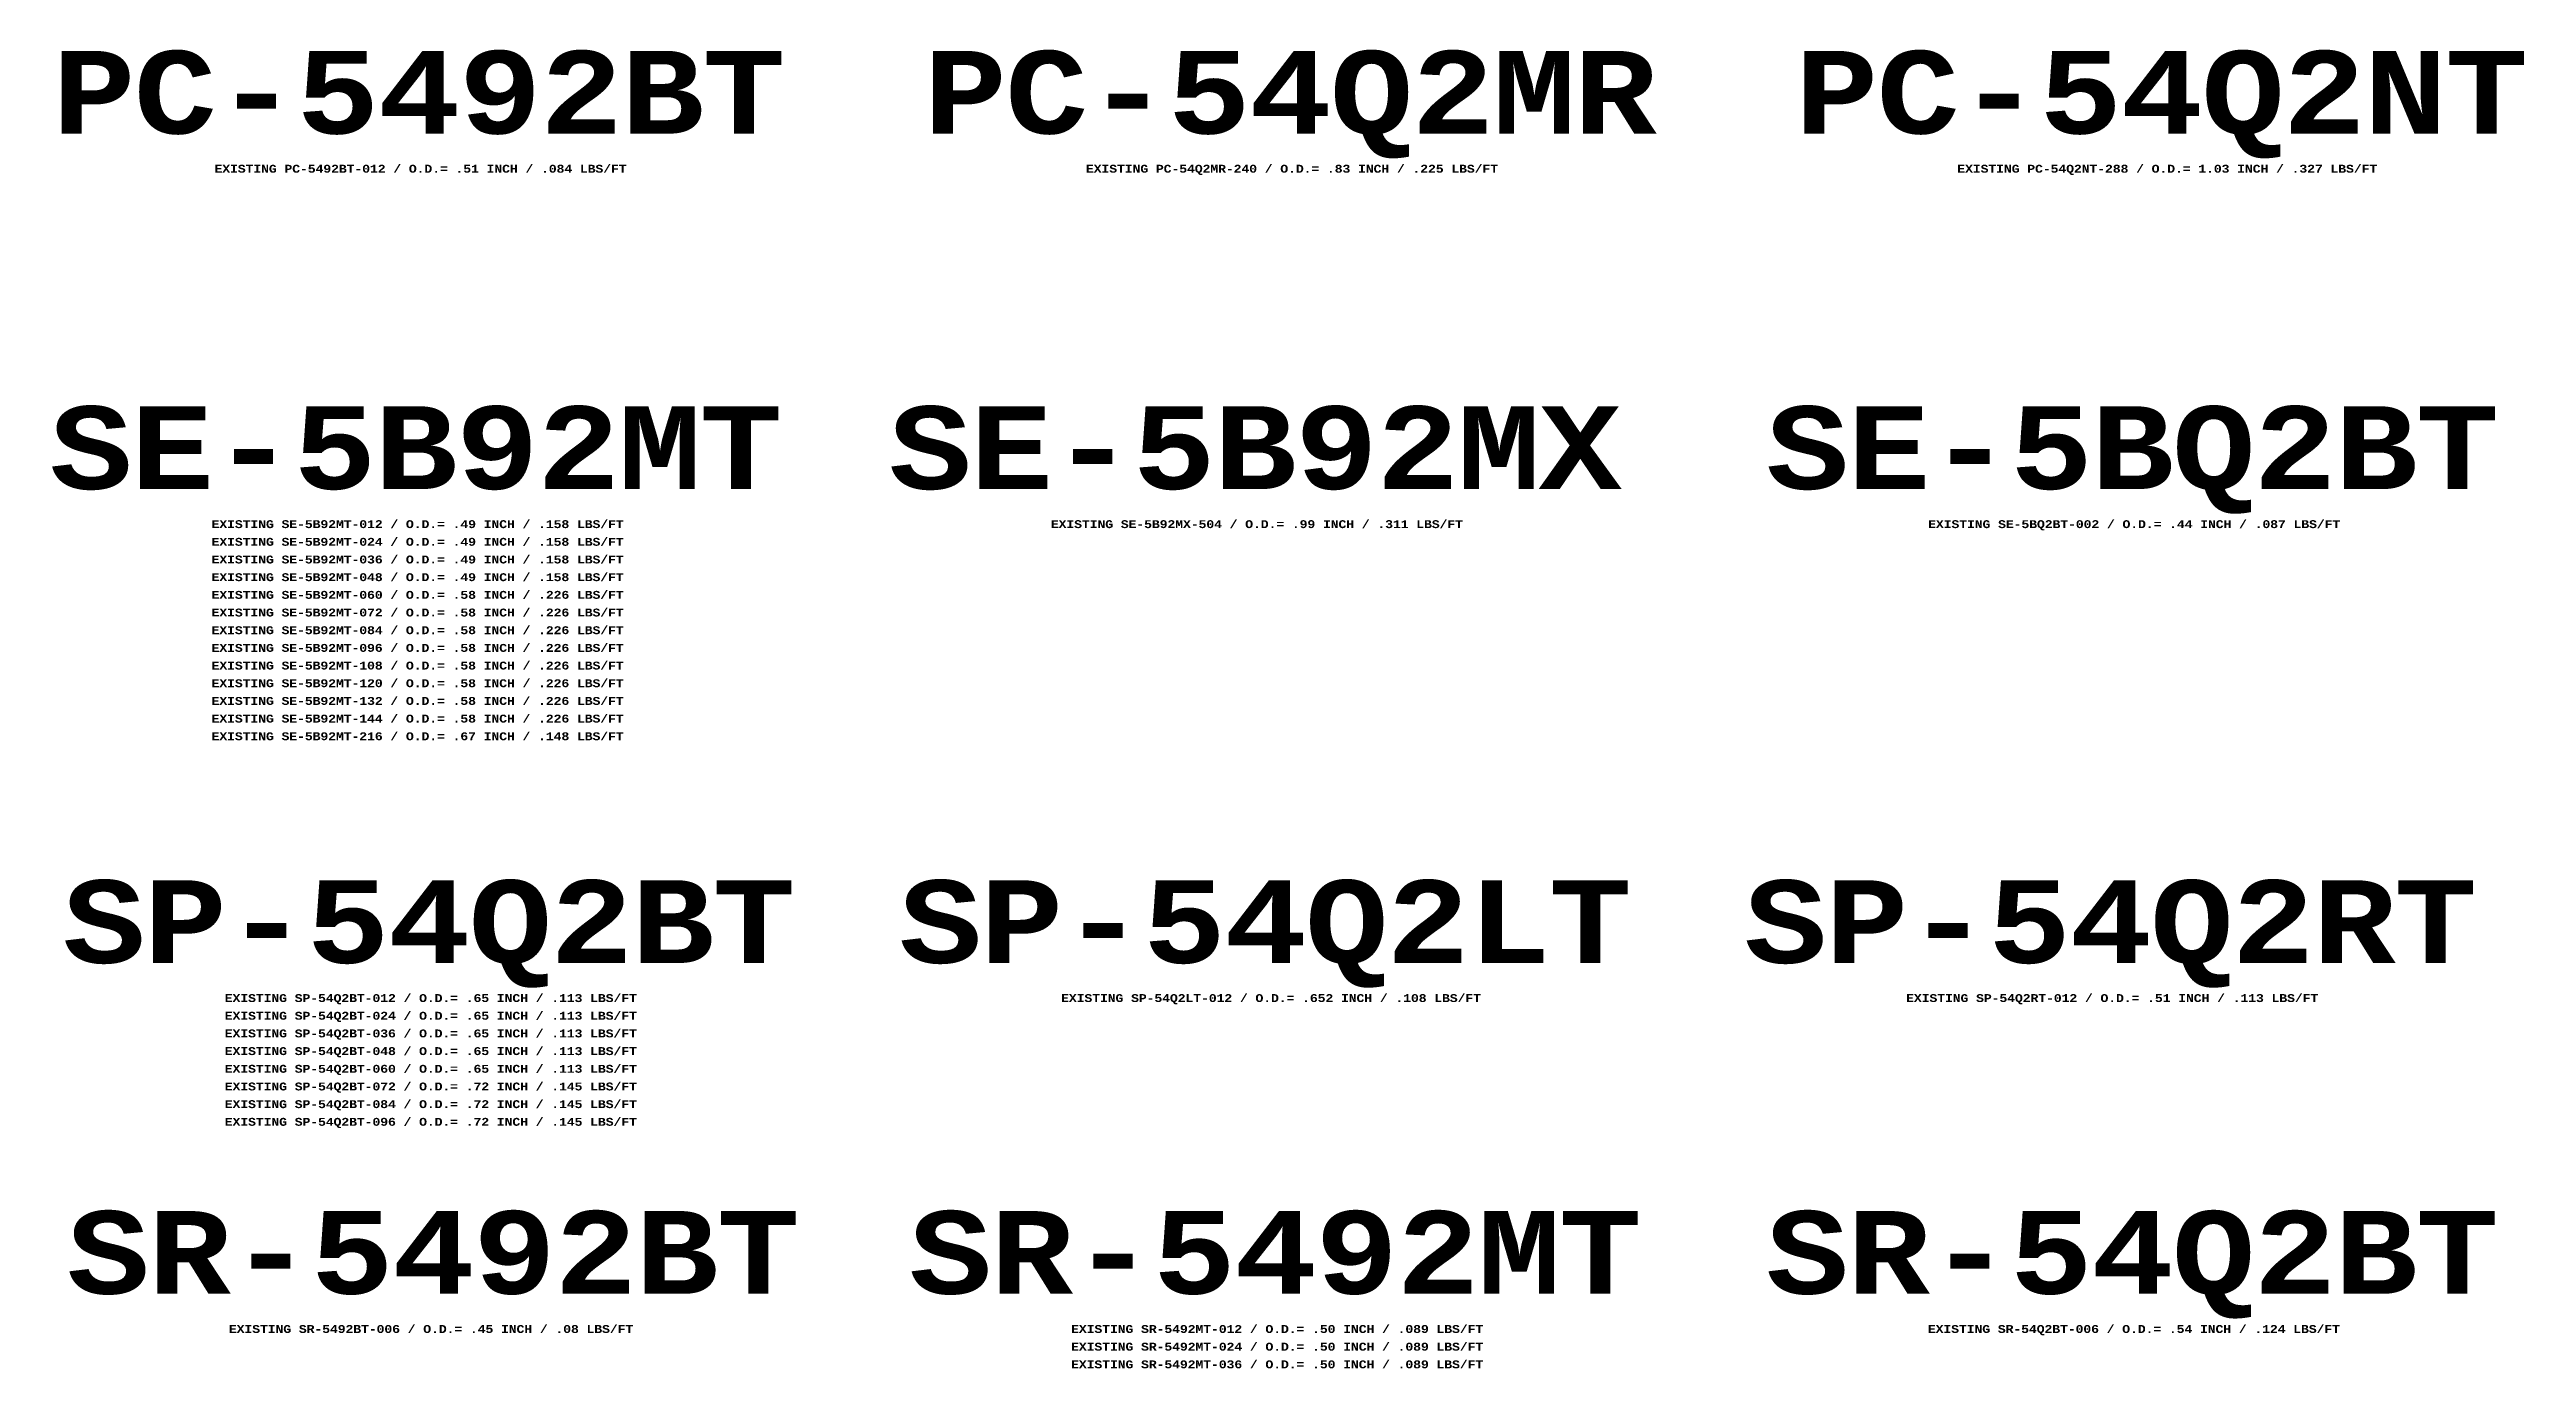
# Model space of a CAD drawing. Header units: feet. Extents: x -16154 to 3860, y -1534289809 to -1534279773.
# Drawn here: x -4242 to -1440, y -1534284793 to -1534283301 of the extents above; entities that cross this region are included whole.
import ezdxf

# ---------------------------------------------------------------- set-up
doc = ezdxf.new("R2010")
doc.units = ezdxf.units.FT
doc.header["$MEASUREMENT"] = 0
doc.layers.add('Level 6', color=7, linetype='Continuous', lineweight=0)
doc.styles.add('TelcoFixed', font='font000.shx', dxfattribs={"height": 9})

msp = doc.modelspace()

# ---------------------------------------------------------------- texts
at = {"layer": 'Level 6', "color": 150, "linetype": 'Continuous', "lineweight": 0, "attachment_point": 1, "line_spacing_factor": 0.9, "style": 'TelcoFixed', "bg_fill": 3, "box_fill_scale": 1, "bg_fill_color": 178, "bg_fill_transparency": 0}
for s, insert, char_height in [('\\fCourier New|b1|i0|c00|p54;\\T0.979;PC-5492BT', (-4238.3, -1534283302.3), 93.67), ('\\fCourier New|b1|i0|c00|p54;\\T0.979;PC-54Q2MR', (-3252.6, -1534283302.3), 93.67), ('\\fCourier New|b1|i0|c00|p54;\\T0.979;PC-54Q2NT', (-2266.8, -1534283302.3), 93.67), ('\\fCourier New|b1|i0|c00|p54;\\T0.979;EXISTING PC-5492BT-012 / O.D.= .51 INCH / .084 LBS/FT', (-4055.1, -1534283431.2), 8.964), ('\\fCourier New|b1|i0|c00|p54;\\T0.979;SE-5B92MT', (-4241.6, -1534283704.4), 93.67), ('\\fCourier New|b1|i0|c00|p54;\\T0.979;SE-5B92MX', (-3292.3, -1534283704.4), 93.67), ('\\fCourier New|b1|i0|c00|p54;\\T0.979;SE-5BQ2BT', (-2299.9, -1534283704.4), 93.67), ('\\fCourier New|b1|i0|c00|p54;\\T0.979;EXISTING SE-5B92MT-012 / O.D.= .49 INCH / .158 LBS/FT', (-4058.4, -1534283833.3), 8.964), ('\\fCourier New|b1|i0|c00|p54;\\T0.979;EXISTING SE-5B92MX-504 / O.D.= .99 INCH / .311 LBS/FT', (-3109, -1534283833.3), 8.964), ('\\fCourier New|b1|i0|c00|p54;\\T0.979;SP-54Q2BT', (-4226.8, -1534284240.6), 93.67), ('\\fCourier New|b1|i0|c00|p54;\\T0.979;SP-54Q2LT', (-3280.7, -1534284240.6), 93.67), ('\\fCourier New|b1|i0|c00|p54;\\T0.979;SP-54Q2RT', (-2324.7, -1534284240.6), 93.67), ('\\fCourier New|b1|i0|c00|p54;\\T0.979;SR-5492BT', (-4222.1, -1534284614.9), 93.67), ('\\fCourier New|b1|i0|c00|p54;\\T0.979;SR-5492MT', (-3269.4, -1534284614.9), 93.67), ('\\fCourier New|b1|i0|c00|p54;\\T0.979;SR-54Q2BT', (-2300.1, -1534284614.9), 93.67), ('\\fCourier New|b1|i0|c00|p54;\\T0.979;EXISTING SR-5492BT-006 / O.D.= .45 INCH / .08 LBS/FT', (-4038.8, -1534284743.9), 8.964), ('\\fCourier New|b1|i0|c00|p54;\\T0.979;EXISTING SR-5492MT-012 / O.D.= .50 INCH / .089 LBS/FT', (-3086.1, -1534284743.9), 8.964)]:
    msp.add_mtext(s, dxfattribs=dict(at, insert=insert, char_height=char_height))

# ---------------------------------------------------------------- next in the draw order: texts
at = {"layer": 'Level 6', "color": 150, "linetype": 'Continuous', "lineweight": 0, "char_height": 8.964, "attachment_point": 1, "line_spacing_factor": 0.9, "style": 'TelcoFixed', "bg_fill": 3, "box_fill_scale": 1, "bg_fill_color": 178, "bg_fill_transparency": 0}
for s, insert in [('\\fCourier New|b1|i0|c00|p54;\\T0.979;EXISTING PC-54Q2MR-240 / O.D.= .83 INCH / .225 LBS/FT', (-3069.3, -1534283431.2)), ('\\fCourier New|b1|i0|c00|p54;\\T0.979;EXISTING PC-54Q2NT-288 / O.D.= 1.03 INCH / .327 LBS/FT', (-2083.6, -1534283431.2)), ('\\fCourier New|b1|i0|c00|p54;\\T0.979;EXISTING SE-5BQ2BT-002 / O.D.= .44 INCH / .087 LBS/FT', (-2116.6, -1534283833.3)), ('\\fCourier New|b1|i0|c00|p54;\\T0.979;EXISTING SE-5B92MT-024 / O.D.= .49 INCH / .158 LBS/FT', (-4058.4, -1534283853.3)), ('\\fCourier New|b1|i0|c00|p54;\\T0.979;EXISTING SP-54Q2BT-012 / O.D.= .65 INCH / .113 LBS/FT', (-4043.5, -1534284369.5)), ('\\fCourier New|b1|i0|c00|p54;\\T0.979;EXISTING SP-54Q2LT-012 / O.D.= .652 INCH / .108 LBS/FT', (-3097.4, -1534284369.5)), ('\\fCourier New|b1|i0|c00|p54;\\T0.979;EXISTING SP-54Q2RT-012 / O.D.= .51 INCH / .113 LBS/FT', (-2141.5, -1534284369.5)), ('\\fCourier New|b1|i0|c00|p54;\\T0.979;EXISTING SR-5492MT-024 / O.D.= .50 INCH / .089 LBS/FT', (-3086.1, -1534284763.9)), ('\\fCourier New|b1|i0|c00|p54;\\T0.979;EXISTING SR-54Q2BT-006 / O.D.= .54 INCH / .124 LBS/FT', (-2116.9, -1534284743.9))]:
    msp.add_mtext(s, dxfattribs=dict(at, insert=insert))

# ---------------------------------------------------------------- next in the draw order: texts
for s, insert in [('\\fCourier New|b1|i0|c00|p54;\\T0.979;EXISTING SE-5B92MT-036 / O.D.= .49 INCH / .158 LBS/FT', (-4058.4, -1534283873.3)), ('\\fCourier New|b1|i0|c00|p54;\\T0.979;EXISTING SP-54Q2BT-024 / O.D.= .65 INCH / .113 LBS/FT', (-4043.5, -1534284389.5)), ('\\fCourier New|b1|i0|c00|p54;\\T0.979;EXISTING SR-5492MT-036 / O.D.= .50 INCH / .089 LBS/FT', (-3086.1, -1534284783.9))]:
    msp.add_mtext(s, dxfattribs=dict(at, insert=insert))

# ---------------------------------------------------------------- next in the draw order: texts
for s, insert in [('\\fCourier New|b1|i0|c00|p54;\\T0.979;EXISTING SE-5B92MT-048 / O.D.= .49 INCH / .158 LBS/FT', (-4058.4, -1534283893.3)), ('\\fCourier New|b1|i0|c00|p54;\\T0.979;EXISTING SP-54Q2BT-036 / O.D.= .65 INCH / .113 LBS/FT', (-4043.5, -1534284409.5))]:
    msp.add_mtext(s, dxfattribs=dict(at, insert=insert))

# ---------------------------------------------------------------- next in the draw order: texts
for s, insert in [('\\fCourier New|b1|i0|c00|p54;\\T0.979;EXISTING SE-5B92MT-060 / O.D.= .58 INCH / .226 LBS/FT', (-4058.4, -1534283913.3)), ('\\fCourier New|b1|i0|c00|p54;\\T0.979;EXISTING SP-54Q2BT-048 / O.D.= .65 INCH / .113 LBS/FT', (-4043.5, -1534284429.5))]:
    msp.add_mtext(s, dxfattribs=dict(at, insert=insert))

# ---------------------------------------------------------------- next in the draw order: texts
for s, insert in [('\\fCourier New|b1|i0|c00|p54;\\T0.979;EXISTING SE-5B92MT-072 / O.D.= .58 INCH / .226 LBS/FT', (-4058.4, -1534283933.3)), ('\\fCourier New|b1|i0|c00|p54;\\T0.979;EXISTING SP-54Q2BT-060 / O.D.= .65 INCH / .113 LBS/FT', (-4043.5, -1534284449.5))]:
    msp.add_mtext(s, dxfattribs=dict(at, insert=insert))

# ---------------------------------------------------------------- next in the draw order: texts
for s, insert in [('\\fCourier New|b1|i0|c00|p54;\\T0.979;EXISTING SE-5B92MT-084 / O.D.= .58 INCH / .226 LBS/FT', (-4058.4, -1534283953.3)), ('\\fCourier New|b1|i0|c00|p54;\\T0.979;EXISTING SP-54Q2BT-072 / O.D.= .72 INCH / .145 LBS/FT', (-4043.5, -1534284469.5))]:
    msp.add_mtext(s, dxfattribs=dict(at, insert=insert))

# ---------------------------------------------------------------- next in the draw order: texts
for s, insert in [('\\fCourier New|b1|i0|c00|p54;\\T0.979;EXISTING SE-5B92MT-096 / O.D.= .58 INCH / .226 LBS/FT', (-4058.4, -1534283973.3)), ('\\fCourier New|b1|i0|c00|p54;\\T0.979;EXISTING SP-54Q2BT-084 / O.D.= .72 INCH / .145 LBS/FT', (-4043.5, -1534284489.5))]:
    msp.add_mtext(s, dxfattribs=dict(at, insert=insert))

# ---------------------------------------------------------------- next in the draw order: texts
for s, insert in [('\\fCourier New|b1|i0|c00|p54;\\T0.979;EXISTING SE-5B92MT-108 / O.D.= .58 INCH / .226 LBS/FT', (-4058.4, -1534283993.3)), ('\\fCourier New|b1|i0|c00|p54;\\T0.979;EXISTING SP-54Q2BT-096 / O.D.= .72 INCH / .145 LBS/FT', (-4043.5, -1534284509.5))]:
    msp.add_mtext(s, dxfattribs=dict(at, insert=insert))

# ---------------------------------------------------------------- next in the draw order: texts
at = {"layer": 'Level 6', "color": 150, "linetype": 'Continuous', "lineweight": 0, "insert": (-4058.4, -1534284013.3), "char_height": 8.964, "attachment_point": 1, "line_spacing_factor": 0.9, "style": 'TelcoFixed', "bg_fill": 3, "box_fill_scale": 1, "bg_fill_color": 178, "bg_fill_transparency": 0}
msp.add_mtext('\\fCourier New|b1|i0|c00|p54;\\T0.979;EXISTING SE-5B92MT-120 / O.D.= .58 INCH / .226 LBS/FT', dxfattribs=at)

# ---------------------------------------------------------------- next in the draw order: texts
at = {"layer": 'Level 6', "color": 150, "linetype": 'Continuous', "lineweight": 0, "insert": (-4058.4, -1534284033.3), "char_height": 8.964, "attachment_point": 1, "line_spacing_factor": 0.9, "style": 'TelcoFixed', "bg_fill": 3, "box_fill_scale": 1, "bg_fill_color": 178, "bg_fill_transparency": 0}
msp.add_mtext('\\fCourier New|b1|i0|c00|p54;\\T0.979;EXISTING SE-5B92MT-132 / O.D.= .58 INCH / .226 LBS/FT', dxfattribs=at)

# ---------------------------------------------------------------- next in the draw order: texts
at = {"layer": 'Level 6', "color": 150, "linetype": 'Continuous', "lineweight": 0, "insert": (-4058.4, -1534284053.3), "char_height": 8.964, "attachment_point": 1, "line_spacing_factor": 0.9, "style": 'TelcoFixed', "bg_fill": 3, "box_fill_scale": 1, "bg_fill_color": 178, "bg_fill_transparency": 0}
msp.add_mtext('\\fCourier New|b1|i0|c00|p54;\\T0.979;EXISTING SE-5B92MT-144 / O.D.= .58 INCH / .226 LBS/FT', dxfattribs=at)

# ---------------------------------------------------------------- next in the draw order: texts
at = {"layer": 'Level 6', "color": 150, "linetype": 'Continuous', "lineweight": 0, "insert": (-4058.4, -1534284073.3), "char_height": 8.964, "attachment_point": 1, "line_spacing_factor": 0.9, "style": 'TelcoFixed', "bg_fill": 3, "box_fill_scale": 1, "bg_fill_color": 178, "bg_fill_transparency": 0}
msp.add_mtext('\\fCourier New|b1|i0|c00|p54;\\T0.979;EXISTING SE-5B92MT-216 / O.D.= .67 INCH / .148 LBS/FT', dxfattribs=at)

doc.saveas('drawing.dxf')
